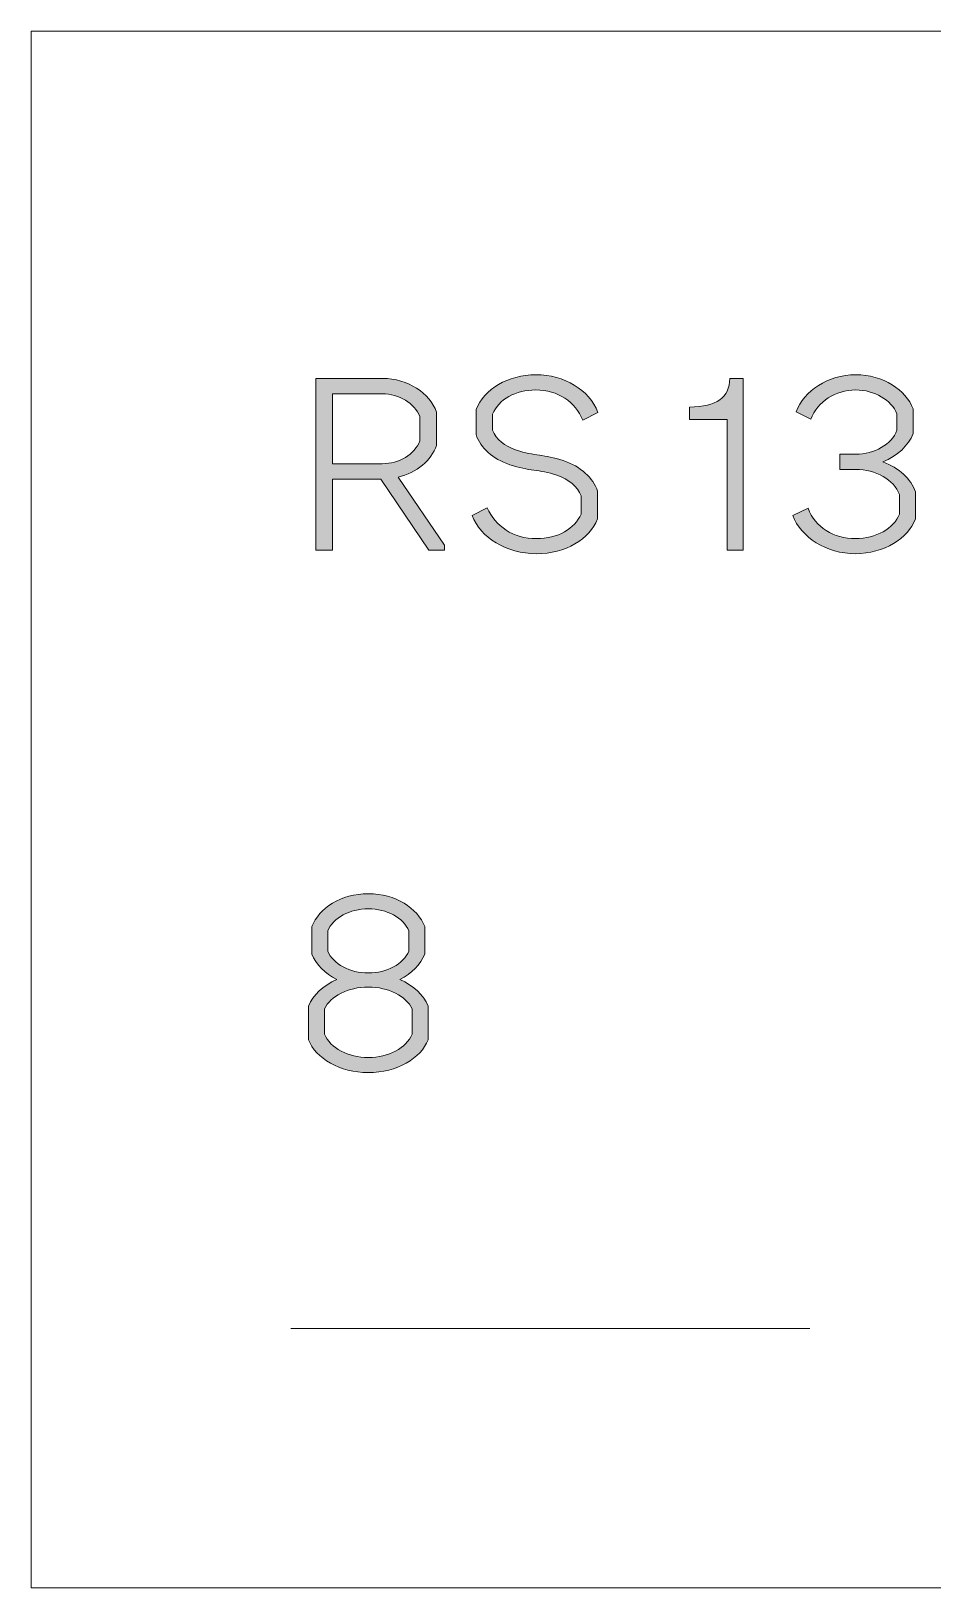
# Model space of a CAD drawing. Header units: inches. Extents: x 105 to 230, y -170 to -140.
# Drawn here: x 105 to 122.37, y -170 to -140 of the extents above; entities that cross this region are included whole.
import ezdxf

# ---------------------------------------------------------------- set-up
doc = ezdxf.new("R2010")
doc.units = ezdxf.units.IN
doc.header["$MEASUREMENT"] = 0
for name, color, linetype in [('CUT', 7, 'Continuous'), ('ENGRAVE', 7, 'Continuous'), ('TYPE', 7, 'Continuous')]:
    doc.layers.add(name, color=color, linetype=linetype)

# ---------------------------------------------------------------- blocks, each defined once
blk = doc.blocks.new('block 2')
at = {"layer": 'TYPE', "true_color": 0xffffff}
h = blk.add_hatch(color=7, dxfattribs=at)
h.dxf.hatch_style = 2
edge = h.paths.add_edge_path()
edge.add_spline(control_points=[(112.646, -158.787), (112.646, -158.787), (112.646, -159.438), (112.646, -159.438), (112.505, -159.794), (112.047, -160.07), (111.494, -160.07), (110.941, -160.07), (110.482, -159.794), (110.342, -159.438), (110.342, -159.438), (110.342, -158.787), (110.342, -158.787), (110.426, -158.576), (110.623, -158.394), (110.885, -158.277), (110.656, -158.164), (110.487, -157.986), (110.407, -157.785), (110.407, -157.785), (110.407, -157.256), (110.407, -157.256), (110.543, -156.9), (110.969, -156.623), (111.494, -156.623), (112.018, -156.623), (112.445, -156.9), (112.58, -157.256), (112.58, -157.256), (112.58, -157.785), (112.58, -157.785), (112.501, -157.986), (112.332, -158.164), (112.103, -158.277), (112.365, -158.394), (112.562, -158.576), (112.646, -158.787)], knot_values=[0, 0, 0, 0, 1, 1, 1, 2, 2, 2, 3, 3, 3, 4, 4, 4, 5, 5, 5, 6, 6, 6, 7, 7, 7, 8, 8, 8, 9, 9, 9, 10, 10, 10, 11, 11, 11, 12, 12, 12, 12], degree=3, periodic=1)
edge = h.paths.add_edge_path()
edge.add_spline(control_points=[(112.337, -158.843), (112.225, -158.595), (111.883, -158.422), (111.494, -158.422), (111.105, -158.422), (110.763, -158.595), (110.651, -158.843), (110.651, -158.843), (110.651, -159.33), (110.651, -159.33), (110.763, -159.597), (111.105, -159.78), (111.494, -159.78), (111.883, -159.78), (112.225, -159.597), (112.337, -159.33), (112.337, -159.33), (112.337, -158.843), (112.337, -158.843)], knot_values=[0, 0, 0, 0, 1, 1, 1, 2, 2, 2, 3, 3, 3, 4, 4, 4, 5, 5, 5, 6, 6, 6, 6], degree=3, periodic=1)
edge = h.paths.add_edge_path()
edge.add_spline(control_points=[(111.494, -158.15), (111.854, -158.15), (112.168, -157.977), (112.276, -157.729), (112.276, -157.729), (112.276, -157.34), (112.276, -157.34), (112.168, -157.087), (111.854, -156.914), (111.494, -156.914), (111.133, -156.914), (110.82, -157.087), (110.712, -157.34), (110.712, -157.34), (110.712, -157.729), (110.712, -157.729), (110.82, -157.977), (111.133, -158.15), (111.494, -158.15)], knot_values=[0, 0, 0, 0, 1, 1, 1, 2, 2, 2, 3, 3, 3, 4, 4, 4, 5, 5, 5, 6, 6, 6, 6], degree=3, periodic=1)
at = {"layer": 'TYPE', "lineweight": 0}
for points, knots in [([(112.646, -158.787), (112.646, -158.787), (112.646, -159.438), (112.646, -159.438), (112.505, -159.794), (112.047, -160.07), (111.494, -160.07), (110.941, -160.07), (110.482, -159.794), (110.342, -159.438), (110.342, -159.438), (110.342, -158.787), (110.342, -158.787), (110.426, -158.576), (110.623, -158.394), (110.885, -158.277), (110.656, -158.164), (110.487, -157.986), (110.407, -157.785), (110.407, -157.785), (110.407, -157.256), (110.407, -157.256), (110.543, -156.9), (110.969, -156.623), (111.494, -156.623), (112.018, -156.623), (112.445, -156.9), (112.58, -157.256), (112.58, -157.256), (112.58, -157.785), (112.58, -157.785), (112.501, -157.986), (112.332, -158.164), (112.103, -158.277), (112.365, -158.394), (112.562, -158.576), (112.646, -158.787)], [0, 0, 0, 0, 1, 1, 1, 2, 2, 2, 3, 3, 3, 4, 4, 4, 5, 5, 5, 6, 6, 6, 7, 7, 7, 8, 8, 8, 9, 9, 9, 10, 10, 10, 11, 11, 11, 12, 12, 12, 12]), ([(111.494, -158.15), (111.854, -158.15), (112.168, -157.977), (112.276, -157.729), (112.276, -157.729), (112.276, -157.34), (112.276, -157.34), (112.168, -157.087), (111.854, -156.914), (111.494, -156.914), (111.133, -156.914), (110.82, -157.087), (110.712, -157.34), (110.712, -157.34), (110.712, -157.729), (110.712, -157.729), (110.82, -157.977), (111.133, -158.15), (111.494, -158.15)], [0, 0, 0, 0, 1, 1, 1, 2, 2, 2, 3, 3, 3, 4, 4, 4, 5, 5, 5, 6, 6, 6, 6]), ([(112.337, -158.843), (112.225, -158.595), (111.883, -158.422), (111.494, -158.422), (111.105, -158.422), (110.763, -158.595), (110.651, -158.843), (110.651, -158.843), (110.651, -159.33), (110.651, -159.33), (110.763, -159.597), (111.105, -159.78), (111.494, -159.78), (111.883, -159.78), (112.225, -159.597), (112.337, -159.33), (112.337, -159.33), (112.337, -158.843), (112.337, -158.843)], [0, 0, 0, 0, 1, 1, 1, 2, 2, 2, 3, 3, 3, 4, 4, 4, 5, 5, 5, 6, 6, 6, 6])]:
    blk.add_open_spline(points, degree=3, knots=knots, dxfattribs=at)
blk = doc.blocks.new('block 3')
at = {"layer": 'TYPE', "true_color": 0xffffff}
h = blk.add_hatch(color=7, dxfattribs=at)
h.dxf.hatch_style = 2
edge = h.paths.add_edge_path()
edge.add_spline(control_points=[(112.96, -149.906), (112.96, -149.906), (112.96, -150), (112.96, -150), (112.96, -150), (112.66, -150), (112.66, -150), (112.66, -150), (111.738, -148.632), (111.738, -148.632), (111.738, -148.632), (110.801, -148.632), (110.801, -148.632), (110.801, -148.632), (110.801, -150), (110.801, -150), (110.801, -150), (110.482, -150), (110.482, -150), (110.482, -150), (110.482, -146.694), (110.482, -146.694), (110.482, -146.694), (111.77, -146.694), (111.77, -146.694), (112.257, -146.694), (112.683, -146.979), (112.805, -147.34), (112.805, -147.34), (112.805, -147.986), (112.805, -147.986), (112.712, -148.272), (112.426, -148.506), (112.07, -148.595), (112.07, -148.595), (112.96, -149.906), (112.96, -149.906)], knot_values=[0, 0, 0, 0, 1, 1, 1, 2, 2, 2, 3, 3, 3, 4, 4, 4, 5, 5, 5, 6, 6, 6, 7, 7, 7, 8, 8, 8, 9, 9, 9, 10, 10, 10, 11, 11, 11, 12, 12, 12, 12], degree=3, periodic=1)
edge = h.paths.add_edge_path()
edge.add_spline(control_points=[(110.801, -148.337), (110.801, -148.337), (111.761, -148.337), (111.761, -148.337), (112.089, -148.337), (112.388, -148.155), (112.487, -147.897), (112.487, -147.897), (112.487, -147.429), (112.487, -147.429), (112.388, -147.171), (112.089, -146.989), (111.761, -146.989), (111.761, -146.989), (110.801, -146.989), (110.801, -146.989), (110.801, -146.989), (110.801, -148.337), (110.801, -148.337)], knot_values=[0, 0, 0, 0, 1, 1, 1, 2, 2, 2, 3, 3, 3, 4, 4, 4, 5, 5, 5, 6, 6, 6, 6], degree=3, periodic=1)
h = blk.add_hatch(color=7, dxfattribs=at)
h.dxf.hatch_style = 2
edge = h.paths.add_edge_path()
edge.add_spline(control_points=[(113.494, -149.335), (113.494, -149.335), (113.784, -149.185), (113.784, -149.185), (113.939, -149.541), (114.281, -149.78), (114.735, -149.78), (115.143, -149.78), (115.475, -149.588), (115.592, -149.307), (115.592, -149.307), (115.592, -148.956), (115.592, -148.956), (115.517, -148.773), (115.363, -148.637), (115.124, -148.558), (114.777, -148.441), (114.595, -148.483), (114.22, -148.356), (113.887, -148.244), (113.658, -148.033), (113.569, -147.775), (113.569, -147.775), (113.569, -147.293), (113.569, -147.293), (113.724, -146.895), (114.187, -146.623), (114.721, -146.623), (115.269, -146.623), (115.751, -146.909), (115.915, -147.349), (115.915, -147.349), (115.625, -147.495), (115.625, -147.495), (115.484, -147.148), (115.152, -146.914), (114.717, -146.914), (114.332, -146.914), (114.005, -147.096), (113.887, -147.382), (113.887, -147.382), (113.887, -147.691), (113.887, -147.691), (113.962, -147.874), (114.112, -147.996), (114.347, -148.075), (114.693, -148.192), (114.876, -148.15), (115.25, -148.277), (115.587, -148.389), (115.822, -148.609), (115.911, -148.867), (115.911, -148.867), (115.911, -149.401), (115.911, -149.401), (115.761, -149.789), (115.288, -150.07), (114.735, -150.07), (114.15, -150.07), (113.653, -149.756), (113.494, -149.335)], knot_values=[0, 0, 0, 0, 1, 1, 1, 2, 2, 2, 3, 3, 3, 4, 4, 4, 5, 5, 5, 6, 6, 6, 7, 7, 7, 8, 8, 8, 9, 9, 9, 10, 10, 10, 11, 11, 11, 12, 12, 12, 13, 13, 13, 14, 14, 14, 15, 15, 15, 16, 16, 16, 17, 17, 17, 18, 18, 18, 19, 19, 19, 20, 20, 20, 20], degree=3, periodic=1)
h = blk.add_hatch(color=7, dxfattribs=at)
h.dxf.hatch_style = 2
edge = h.paths.add_edge_path()
edge.add_spline(control_points=[(118.712, -146.694), (118.712, -146.694), (118.712, -150), (118.712, -150), (118.712, -150), (118.403, -150), (118.403, -150), (118.403, -150), (118.403, -147.485), (118.403, -147.485), (118.403, -147.485), (117.682, -147.485), (117.682, -147.485), (117.682, -147.485), (117.682, -147.246), (117.682, -147.246), (118.211, -147.237), (118.445, -147.064), (118.459, -146.694), (118.459, -146.694), (118.712, -146.694), (118.712, -146.694)], knot_values=[0, 0, 0, 0, 1, 1, 1, 2, 2, 2, 3, 3, 3, 4, 4, 4, 5, 5, 5, 6, 6, 6, 7, 7, 7, 7], degree=3, periodic=1)
h = blk.add_hatch(color=7, dxfattribs=at)
h.dxf.hatch_style = 2
edge = h.paths.add_edge_path()
edge.add_spline(control_points=[(122.032, -148.876), (122.032, -148.876), (122.032, -149.401), (122.032, -149.401), (121.892, -149.775), (121.428, -150.07), (120.876, -150.07), (120.318, -150.07), (119.822, -149.752), (119.672, -149.335), (119.672, -149.335), (119.963, -149.195), (119.963, -149.195), (120.103, -149.56), (120.454, -149.78), (120.876, -149.78), (121.274, -149.78), (121.616, -149.583), (121.723, -149.307), (121.723, -149.307), (121.723, -148.932), (121.723, -148.932), (121.62, -148.642), (121.269, -148.445), (120.88, -148.445), (120.88, -148.445), (120.576, -148.445), (120.576, -148.445), (120.576, -148.445), (120.576, -148.155), (120.576, -148.155), (120.576, -148.155), (120.88, -148.155), (120.88, -148.155), (121.246, -148.155), (121.569, -147.968), (121.676, -147.691), (121.676, -147.691), (121.676, -147.377), (121.676, -147.377), (121.569, -147.11), (121.246, -146.914), (120.88, -146.914), (120.492, -146.914), (120.15, -147.138), (120.019, -147.48), (120.019, -147.48), (119.733, -147.335), (119.733, -147.335), (119.883, -146.932), (120.351, -146.623), (120.88, -146.623), (121.41, -146.623), (121.85, -146.914), (121.986, -147.279), (121.986, -147.279), (121.986, -147.757), (121.986, -147.757), (121.897, -147.986), (121.686, -148.188), (121.405, -148.3), (121.714, -148.417), (121.948, -148.632), (122.032, -148.876)], knot_values=[0, 0, 0, 0, 1, 1, 1, 2, 2, 2, 3, 3, 3, 4, 4, 4, 5, 5, 5, 6, 6, 6, 7, 7, 7, 8, 8, 8, 9, 9, 9, 10, 10, 10, 11, 11, 11, 12, 12, 12, 13, 13, 13, 14, 14, 14, 15, 15, 15, 16, 16, 16, 17, 17, 17, 18, 18, 18, 19, 19, 19, 20, 20, 20, 21, 21, 21, 21], degree=3, periodic=1)
at = {"layer": 'TYPE', "lineweight": 0}
for points, knots in [([(112.96, -149.906), (112.96, -149.906), (112.96, -150), (112.96, -150), (112.96, -150), (112.66, -150), (112.66, -150), (112.66, -150), (111.738, -148.632), (111.738, -148.632), (111.738, -148.632), (110.801, -148.632), (110.801, -148.632), (110.801, -148.632), (110.801, -150), (110.801, -150), (110.801, -150), (110.482, -150), (110.482, -150), (110.482, -150), (110.482, -146.694), (110.482, -146.694), (110.482, -146.694), (111.77, -146.694), (111.77, -146.694), (112.257, -146.694), (112.683, -146.979), (112.805, -147.34), (112.805, -147.34), (112.805, -147.986), (112.805, -147.986), (112.712, -148.272), (112.426, -148.506), (112.07, -148.595), (112.07, -148.595), (112.96, -149.906), (112.96, -149.906)], [0, 0, 0, 0, 1, 1, 1, 2, 2, 2, 3, 3, 3, 4, 4, 4, 5, 5, 5, 6, 6, 6, 7, 7, 7, 8, 8, 8, 9, 9, 9, 10, 10, 10, 11, 11, 11, 12, 12, 12, 12]), ([(113.494, -149.335), (113.494, -149.335), (113.784, -149.185), (113.784, -149.185), (113.939, -149.541), (114.281, -149.78), (114.735, -149.78), (115.143, -149.78), (115.475, -149.588), (115.592, -149.307), (115.592, -149.307), (115.592, -148.956), (115.592, -148.956), (115.517, -148.773), (115.363, -148.637), (115.124, -148.558), (114.777, -148.441), (114.595, -148.483), (114.22, -148.356), (113.887, -148.244), (113.658, -148.033), (113.569, -147.775), (113.569, -147.775), (113.569, -147.293), (113.569, -147.293), (113.724, -146.895), (114.187, -146.623), (114.721, -146.623), (115.269, -146.623), (115.751, -146.909), (115.915, -147.349), (115.915, -147.349), (115.625, -147.495), (115.625, -147.495), (115.484, -147.148), (115.152, -146.914), (114.717, -146.914), (114.332, -146.914), (114.005, -147.096), (113.887, -147.382), (113.887, -147.382), (113.887, -147.691), (113.887, -147.691), (113.962, -147.874), (114.112, -147.996), (114.347, -148.075), (114.693, -148.192), (114.876, -148.15), (115.25, -148.277), (115.587, -148.389), (115.822, -148.609), (115.911, -148.867), (115.911, -148.867), (115.911, -149.401), (115.911, -149.401), (115.761, -149.789), (115.288, -150.07), (114.735, -150.07), (114.15, -150.07), (113.653, -149.756), (113.494, -149.335)], [0, 0, 0, 0, 1, 1, 1, 2, 2, 2, 3, 3, 3, 4, 4, 4, 5, 5, 5, 6, 6, 6, 7, 7, 7, 8, 8, 8, 9, 9, 9, 10, 10, 10, 11, 11, 11, 12, 12, 12, 13, 13, 13, 14, 14, 14, 15, 15, 15, 16, 16, 16, 17, 17, 17, 18, 18, 18, 19, 19, 19, 20, 20, 20, 20]), ([(118.712, -146.694), (118.712, -146.694), (118.712, -150), (118.712, -150), (118.712, -150), (118.403, -150), (118.403, -150), (118.403, -150), (118.403, -147.485), (118.403, -147.485), (118.403, -147.485), (117.682, -147.485), (117.682, -147.485), (117.682, -147.485), (117.682, -147.246), (117.682, -147.246), (118.211, -147.237), (118.445, -147.064), (118.459, -146.694), (118.459, -146.694), (118.712, -146.694), (118.712, -146.694)], [0, 0, 0, 0, 1, 1, 1, 2, 2, 2, 3, 3, 3, 4, 4, 4, 5, 5, 5, 6, 6, 6, 7, 7, 7, 7]), ([(122.032, -148.876), (122.032, -148.876), (122.032, -149.401), (122.032, -149.401), (121.892, -149.775), (121.428, -150.07), (120.876, -150.07), (120.318, -150.07), (119.822, -149.752), (119.672, -149.335), (119.672, -149.335), (119.963, -149.195), (119.963, -149.195), (120.103, -149.56), (120.454, -149.78), (120.876, -149.78), (121.274, -149.78), (121.616, -149.583), (121.723, -149.307), (121.723, -149.307), (121.723, -148.932), (121.723, -148.932), (121.62, -148.642), (121.269, -148.445), (120.88, -148.445), (120.88, -148.445), (120.576, -148.445), (120.576, -148.445), (120.576, -148.445), (120.576, -148.155), (120.576, -148.155), (120.576, -148.155), (120.88, -148.155), (120.88, -148.155), (121.246, -148.155), (121.569, -147.968), (121.676, -147.691), (121.676, -147.691), (121.676, -147.377), (121.676, -147.377), (121.569, -147.11), (121.246, -146.914), (120.88, -146.914), (120.492, -146.914), (120.15, -147.138), (120.019, -147.48), (120.019, -147.48), (119.733, -147.335), (119.733, -147.335), (119.883, -146.932), (120.351, -146.623), (120.88, -146.623), (121.41, -146.623), (121.85, -146.914), (121.986, -147.279), (121.986, -147.279), (121.986, -147.757), (121.986, -147.757), (121.897, -147.986), (121.686, -148.188), (121.405, -148.3), (121.714, -148.417), (121.948, -148.632), (122.032, -148.876)], [0, 0, 0, 0, 1, 1, 1, 2, 2, 2, 3, 3, 3, 4, 4, 4, 5, 5, 5, 6, 6, 6, 7, 7, 7, 8, 8, 8, 9, 9, 9, 10, 10, 10, 11, 11, 11, 12, 12, 12, 13, 13, 13, 14, 14, 14, 15, 15, 15, 16, 16, 16, 17, 17, 17, 18, 18, 18, 19, 19, 19, 20, 20, 20, 21, 21, 21, 21]), ([(110.801, -148.337), (110.801, -148.337), (111.761, -148.337), (111.761, -148.337), (112.089, -148.337), (112.388, -148.155), (112.487, -147.897), (112.487, -147.897), (112.487, -147.429), (112.487, -147.429), (112.388, -147.171), (112.089, -146.989), (111.761, -146.989), (111.761, -146.989), (110.801, -146.989), (110.801, -146.989), (110.801, -146.989), (110.801, -148.337), (110.801, -148.337)], [0, 0, 0, 0, 1, 1, 1, 2, 2, 2, 3, 3, 3, 4, 4, 4, 5, 5, 5, 6, 6, 6, 6])]:
    blk.add_open_spline(points, degree=3, knots=knots, dxfattribs=at)
blk = doc.blocks.new('block 13')
at = {"layer": 'ENGRAVE', "true_color": 0xffffff}
h = blk.add_hatch(color=7, dxfattribs=at)
h.dxf.hatch_style = 2
edge = h.paths.add_edge_path()
edge.add_spline(control_points=[(112.646, -158.787), (112.646, -158.787), (112.646, -159.438), (112.646, -159.438), (112.505, -159.794), (112.047, -160.07), (111.494, -160.07), (110.941, -160.07), (110.482, -159.794), (110.342, -159.438), (110.342, -159.438), (110.342, -158.787), (110.342, -158.787), (110.426, -158.576), (110.623, -158.394), (110.885, -158.277), (110.656, -158.164), (110.487, -157.986), (110.407, -157.785), (110.407, -157.785), (110.407, -157.256), (110.407, -157.256), (110.543, -156.9), (110.969, -156.623), (111.494, -156.623), (112.018, -156.623), (112.445, -156.9), (112.58, -157.256), (112.58, -157.256), (112.58, -157.785), (112.58, -157.785), (112.501, -157.986), (112.332, -158.164), (112.103, -158.277), (112.365, -158.394), (112.562, -158.576), (112.646, -158.787)], knot_values=[0, 0, 0, 0, 1, 1, 1, 2, 2, 2, 3, 3, 3, 4, 4, 4, 5, 5, 5, 6, 6, 6, 7, 7, 7, 8, 8, 8, 9, 9, 9, 10, 10, 10, 11, 11, 11, 12, 12, 12, 12], degree=3, periodic=1)
edge = h.paths.add_edge_path()
edge.add_spline(control_points=[(112.337, -158.843), (112.225, -158.595), (111.883, -158.422), (111.494, -158.422), (111.105, -158.422), (110.763, -158.595), (110.651, -158.843), (110.651, -158.843), (110.651, -159.33), (110.651, -159.33), (110.763, -159.597), (111.105, -159.78), (111.494, -159.78), (111.883, -159.78), (112.225, -159.597), (112.337, -159.33), (112.337, -159.33), (112.337, -158.843), (112.337, -158.843)], knot_values=[0, 0, 0, 0, 1, 1, 1, 2, 2, 2, 3, 3, 3, 4, 4, 4, 5, 5, 5, 6, 6, 6, 6], degree=3, periodic=1)
edge = h.paths.add_edge_path()
edge.add_spline(control_points=[(111.494, -158.15), (111.854, -158.15), (112.168, -157.977), (112.276, -157.729), (112.276, -157.729), (112.276, -157.34), (112.276, -157.34), (112.168, -157.087), (111.854, -156.914), (111.494, -156.914), (111.133, -156.914), (110.82, -157.087), (110.712, -157.34), (110.712, -157.34), (110.712, -157.729), (110.712, -157.729), (110.82, -157.977), (111.133, -158.15), (111.494, -158.15)], knot_values=[0, 0, 0, 0, 1, 1, 1, 2, 2, 2, 3, 3, 3, 4, 4, 4, 5, 5, 5, 6, 6, 6, 6], degree=3, periodic=1)
at = {"layer": 'ENGRAVE', "lineweight": 0}
for points, knots in [([(112.646, -158.787), (112.646, -158.787), (112.646, -159.438), (112.646, -159.438), (112.505, -159.794), (112.047, -160.07), (111.494, -160.07), (110.941, -160.07), (110.482, -159.794), (110.342, -159.438), (110.342, -159.438), (110.342, -158.787), (110.342, -158.787), (110.426, -158.576), (110.623, -158.394), (110.885, -158.277), (110.656, -158.164), (110.487, -157.986), (110.407, -157.785), (110.407, -157.785), (110.407, -157.256), (110.407, -157.256), (110.543, -156.9), (110.969, -156.623), (111.494, -156.623), (112.018, -156.623), (112.445, -156.9), (112.58, -157.256), (112.58, -157.256), (112.58, -157.785), (112.58, -157.785), (112.501, -157.986), (112.332, -158.164), (112.103, -158.277), (112.365, -158.394), (112.562, -158.576), (112.646, -158.787)], [0, 0, 0, 0, 1, 1, 1, 2, 2, 2, 3, 3, 3, 4, 4, 4, 5, 5, 5, 6, 6, 6, 7, 7, 7, 8, 8, 8, 9, 9, 9, 10, 10, 10, 11, 11, 11, 12, 12, 12, 12]), ([(111.494, -158.15), (111.854, -158.15), (112.168, -157.977), (112.276, -157.729), (112.276, -157.729), (112.276, -157.34), (112.276, -157.34), (112.168, -157.087), (111.854, -156.914), (111.494, -156.914), (111.133, -156.914), (110.82, -157.087), (110.712, -157.34), (110.712, -157.34), (110.712, -157.729), (110.712, -157.729), (110.82, -157.977), (111.133, -158.15), (111.494, -158.15)], [0, 0, 0, 0, 1, 1, 1, 2, 2, 2, 3, 3, 3, 4, 4, 4, 5, 5, 5, 6, 6, 6, 6]), ([(112.337, -158.843), (112.225, -158.595), (111.883, -158.422), (111.494, -158.422), (111.105, -158.422), (110.763, -158.595), (110.651, -158.843), (110.651, -158.843), (110.651, -159.33), (110.651, -159.33), (110.763, -159.597), (111.105, -159.78), (111.494, -159.78), (111.883, -159.78), (112.225, -159.597), (112.337, -159.33), (112.337, -159.33), (112.337, -158.843), (112.337, -158.843)], [0, 0, 0, 0, 1, 1, 1, 2, 2, 2, 3, 3, 3, 4, 4, 4, 5, 5, 5, 6, 6, 6, 6])]:
    blk.add_open_spline(points, degree=3, knots=knots, dxfattribs=at)
blk = doc.blocks.new('block 14')
at = {"layer": 'ENGRAVE', "true_color": 0xffffff}
h = blk.add_hatch(color=7, dxfattribs=at)
h.dxf.hatch_style = 2
edge = h.paths.add_edge_path()
edge.add_spline(control_points=[(112.96, -149.906), (112.96, -149.906), (112.96, -150), (112.96, -150), (112.96, -150), (112.66, -150), (112.66, -150), (112.66, -150), (111.738, -148.632), (111.738, -148.632), (111.738, -148.632), (110.801, -148.632), (110.801, -148.632), (110.801, -148.632), (110.801, -150), (110.801, -150), (110.801, -150), (110.482, -150), (110.482, -150), (110.482, -150), (110.482, -146.694), (110.482, -146.694), (110.482, -146.694), (111.77, -146.694), (111.77, -146.694), (112.257, -146.694), (112.683, -146.979), (112.805, -147.34), (112.805, -147.34), (112.805, -147.986), (112.805, -147.986), (112.712, -148.272), (112.426, -148.506), (112.07, -148.595), (112.07, -148.595), (112.96, -149.906), (112.96, -149.906)], knot_values=[0, 0, 0, 0, 1, 1, 1, 2, 2, 2, 3, 3, 3, 4, 4, 4, 5, 5, 5, 6, 6, 6, 7, 7, 7, 8, 8, 8, 9, 9, 9, 10, 10, 10, 11, 11, 11, 12, 12, 12, 12], degree=3, periodic=1)
edge = h.paths.add_edge_path()
edge.add_spline(control_points=[(110.801, -148.337), (110.801, -148.337), (111.761, -148.337), (111.761, -148.337), (112.089, -148.337), (112.388, -148.155), (112.487, -147.897), (112.487, -147.897), (112.487, -147.429), (112.487, -147.429), (112.388, -147.171), (112.089, -146.989), (111.761, -146.989), (111.761, -146.989), (110.801, -146.989), (110.801, -146.989), (110.801, -146.989), (110.801, -148.337), (110.801, -148.337)], knot_values=[0, 0, 0, 0, 1, 1, 1, 2, 2, 2, 3, 3, 3, 4, 4, 4, 5, 5, 5, 6, 6, 6, 6], degree=3, periodic=1)
h = blk.add_hatch(color=7, dxfattribs=at)
h.dxf.hatch_style = 2
edge = h.paths.add_edge_path()
edge.add_spline(control_points=[(113.494, -149.335), (113.494, -149.335), (113.784, -149.185), (113.784, -149.185), (113.939, -149.541), (114.281, -149.78), (114.735, -149.78), (115.143, -149.78), (115.475, -149.588), (115.592, -149.307), (115.592, -149.307), (115.592, -148.956), (115.592, -148.956), (115.517, -148.773), (115.363, -148.637), (115.124, -148.558), (114.777, -148.441), (114.595, -148.483), (114.22, -148.356), (113.887, -148.244), (113.658, -148.033), (113.569, -147.775), (113.569, -147.775), (113.569, -147.293), (113.569, -147.293), (113.724, -146.895), (114.187, -146.623), (114.721, -146.623), (115.269, -146.623), (115.751, -146.909), (115.915, -147.349), (115.915, -147.349), (115.625, -147.495), (115.625, -147.495), (115.484, -147.148), (115.152, -146.914), (114.717, -146.914), (114.332, -146.914), (114.005, -147.096), (113.887, -147.382), (113.887, -147.382), (113.887, -147.691), (113.887, -147.691), (113.962, -147.874), (114.112, -147.996), (114.347, -148.075), (114.693, -148.192), (114.876, -148.15), (115.25, -148.277), (115.587, -148.389), (115.822, -148.609), (115.911, -148.867), (115.911, -148.867), (115.911, -149.401), (115.911, -149.401), (115.761, -149.789), (115.288, -150.07), (114.735, -150.07), (114.15, -150.07), (113.653, -149.756), (113.494, -149.335)], knot_values=[0, 0, 0, 0, 1, 1, 1, 2, 2, 2, 3, 3, 3, 4, 4, 4, 5, 5, 5, 6, 6, 6, 7, 7, 7, 8, 8, 8, 9, 9, 9, 10, 10, 10, 11, 11, 11, 12, 12, 12, 13, 13, 13, 14, 14, 14, 15, 15, 15, 16, 16, 16, 17, 17, 17, 18, 18, 18, 19, 19, 19, 20, 20, 20, 20], degree=3, periodic=1)
h = blk.add_hatch(color=7, dxfattribs=at)
h.dxf.hatch_style = 2
edge = h.paths.add_edge_path()
edge.add_spline(control_points=[(118.712, -146.694), (118.712, -146.694), (118.712, -150), (118.712, -150), (118.712, -150), (118.403, -150), (118.403, -150), (118.403, -150), (118.403, -147.485), (118.403, -147.485), (118.403, -147.485), (117.682, -147.485), (117.682, -147.485), (117.682, -147.485), (117.682, -147.246), (117.682, -147.246), (118.211, -147.237), (118.445, -147.064), (118.459, -146.694), (118.459, -146.694), (118.712, -146.694), (118.712, -146.694)], knot_values=[0, 0, 0, 0, 1, 1, 1, 2, 2, 2, 3, 3, 3, 4, 4, 4, 5, 5, 5, 6, 6, 6, 7, 7, 7, 7], degree=3, periodic=1)
h = blk.add_hatch(color=7, dxfattribs=at)
h.dxf.hatch_style = 2
edge = h.paths.add_edge_path()
edge.add_spline(control_points=[(122.032, -148.876), (122.032, -148.876), (122.032, -149.401), (122.032, -149.401), (121.892, -149.775), (121.428, -150.07), (120.876, -150.07), (120.318, -150.07), (119.822, -149.752), (119.672, -149.335), (119.672, -149.335), (119.963, -149.195), (119.963, -149.195), (120.103, -149.56), (120.454, -149.78), (120.876, -149.78), (121.274, -149.78), (121.616, -149.583), (121.723, -149.307), (121.723, -149.307), (121.723, -148.932), (121.723, -148.932), (121.62, -148.642), (121.269, -148.445), (120.88, -148.445), (120.88, -148.445), (120.576, -148.445), (120.576, -148.445), (120.576, -148.445), (120.576, -148.155), (120.576, -148.155), (120.576, -148.155), (120.88, -148.155), (120.88, -148.155), (121.246, -148.155), (121.569, -147.968), (121.676, -147.691), (121.676, -147.691), (121.676, -147.377), (121.676, -147.377), (121.569, -147.11), (121.246, -146.914), (120.88, -146.914), (120.492, -146.914), (120.15, -147.138), (120.019, -147.48), (120.019, -147.48), (119.733, -147.335), (119.733, -147.335), (119.883, -146.932), (120.351, -146.623), (120.88, -146.623), (121.41, -146.623), (121.85, -146.914), (121.986, -147.279), (121.986, -147.279), (121.986, -147.757), (121.986, -147.757), (121.897, -147.986), (121.686, -148.188), (121.405, -148.3), (121.714, -148.417), (121.948, -148.632), (122.032, -148.876)], knot_values=[0, 0, 0, 0, 1, 1, 1, 2, 2, 2, 3, 3, 3, 4, 4, 4, 5, 5, 5, 6, 6, 6, 7, 7, 7, 8, 8, 8, 9, 9, 9, 10, 10, 10, 11, 11, 11, 12, 12, 12, 13, 13, 13, 14, 14, 14, 15, 15, 15, 16, 16, 16, 17, 17, 17, 18, 18, 18, 19, 19, 19, 20, 20, 20, 21, 21, 21, 21], degree=3, periodic=1)
at = {"layer": 'ENGRAVE', "lineweight": 0}
for points, knots in [([(112.96, -149.906), (112.96, -149.906), (112.96, -150), (112.96, -150), (112.96, -150), (112.66, -150), (112.66, -150), (112.66, -150), (111.738, -148.632), (111.738, -148.632), (111.738, -148.632), (110.801, -148.632), (110.801, -148.632), (110.801, -148.632), (110.801, -150), (110.801, -150), (110.801, -150), (110.482, -150), (110.482, -150), (110.482, -150), (110.482, -146.694), (110.482, -146.694), (110.482, -146.694), (111.77, -146.694), (111.77, -146.694), (112.257, -146.694), (112.683, -146.979), (112.805, -147.34), (112.805, -147.34), (112.805, -147.986), (112.805, -147.986), (112.712, -148.272), (112.426, -148.506), (112.07, -148.595), (112.07, -148.595), (112.96, -149.906), (112.96, -149.906)], [0, 0, 0, 0, 1, 1, 1, 2, 2, 2, 3, 3, 3, 4, 4, 4, 5, 5, 5, 6, 6, 6, 7, 7, 7, 8, 8, 8, 9, 9, 9, 10, 10, 10, 11, 11, 11, 12, 12, 12, 12]), ([(113.494, -149.335), (113.494, -149.335), (113.784, -149.185), (113.784, -149.185), (113.939, -149.541), (114.281, -149.78), (114.735, -149.78), (115.143, -149.78), (115.475, -149.588), (115.592, -149.307), (115.592, -149.307), (115.592, -148.956), (115.592, -148.956), (115.517, -148.773), (115.363, -148.637), (115.124, -148.558), (114.777, -148.441), (114.595, -148.483), (114.22, -148.356), (113.887, -148.244), (113.658, -148.033), (113.569, -147.775), (113.569, -147.775), (113.569, -147.293), (113.569, -147.293), (113.724, -146.895), (114.187, -146.623), (114.721, -146.623), (115.269, -146.623), (115.751, -146.909), (115.915, -147.349), (115.915, -147.349), (115.625, -147.495), (115.625, -147.495), (115.484, -147.148), (115.152, -146.914), (114.717, -146.914), (114.332, -146.914), (114.005, -147.096), (113.887, -147.382), (113.887, -147.382), (113.887, -147.691), (113.887, -147.691), (113.962, -147.874), (114.112, -147.996), (114.347, -148.075), (114.693, -148.192), (114.876, -148.15), (115.25, -148.277), (115.587, -148.389), (115.822, -148.609), (115.911, -148.867), (115.911, -148.867), (115.911, -149.401), (115.911, -149.401), (115.761, -149.789), (115.288, -150.07), (114.735, -150.07), (114.15, -150.07), (113.653, -149.756), (113.494, -149.335)], [0, 0, 0, 0, 1, 1, 1, 2, 2, 2, 3, 3, 3, 4, 4, 4, 5, 5, 5, 6, 6, 6, 7, 7, 7, 8, 8, 8, 9, 9, 9, 10, 10, 10, 11, 11, 11, 12, 12, 12, 13, 13, 13, 14, 14, 14, 15, 15, 15, 16, 16, 16, 17, 17, 17, 18, 18, 18, 19, 19, 19, 20, 20, 20, 20]), ([(118.712, -146.694), (118.712, -146.694), (118.712, -150), (118.712, -150), (118.712, -150), (118.403, -150), (118.403, -150), (118.403, -150), (118.403, -147.485), (118.403, -147.485), (118.403, -147.485), (117.682, -147.485), (117.682, -147.485), (117.682, -147.485), (117.682, -147.246), (117.682, -147.246), (118.211, -147.237), (118.445, -147.064), (118.459, -146.694), (118.459, -146.694), (118.712, -146.694), (118.712, -146.694)], [0, 0, 0, 0, 1, 1, 1, 2, 2, 2, 3, 3, 3, 4, 4, 4, 5, 5, 5, 6, 6, 6, 7, 7, 7, 7]), ([(122.032, -148.876), (122.032, -148.876), (122.032, -149.401), (122.032, -149.401), (121.892, -149.775), (121.428, -150.07), (120.876, -150.07), (120.318, -150.07), (119.822, -149.752), (119.672, -149.335), (119.672, -149.335), (119.963, -149.195), (119.963, -149.195), (120.103, -149.56), (120.454, -149.78), (120.876, -149.78), (121.274, -149.78), (121.616, -149.583), (121.723, -149.307), (121.723, -149.307), (121.723, -148.932), (121.723, -148.932), (121.62, -148.642), (121.269, -148.445), (120.88, -148.445), (120.88, -148.445), (120.576, -148.445), (120.576, -148.445), (120.576, -148.445), (120.576, -148.155), (120.576, -148.155), (120.576, -148.155), (120.88, -148.155), (120.88, -148.155), (121.246, -148.155), (121.569, -147.968), (121.676, -147.691), (121.676, -147.691), (121.676, -147.377), (121.676, -147.377), (121.569, -147.11), (121.246, -146.914), (120.88, -146.914), (120.492, -146.914), (120.15, -147.138), (120.019, -147.48), (120.019, -147.48), (119.733, -147.335), (119.733, -147.335), (119.883, -146.932), (120.351, -146.623), (120.88, -146.623), (121.41, -146.623), (121.85, -146.914), (121.986, -147.279), (121.986, -147.279), (121.986, -147.757), (121.986, -147.757), (121.897, -147.986), (121.686, -148.188), (121.405, -148.3), (121.714, -148.417), (121.948, -148.632), (122.032, -148.876)], [0, 0, 0, 0, 1, 1, 1, 2, 2, 2, 3, 3, 3, 4, 4, 4, 5, 5, 5, 6, 6, 6, 7, 7, 7, 8, 8, 8, 9, 9, 9, 10, 10, 10, 11, 11, 11, 12, 12, 12, 13, 13, 13, 14, 14, 14, 15, 15, 15, 16, 16, 16, 17, 17, 17, 18, 18, 18, 19, 19, 19, 20, 20, 20, 21, 21, 21, 21]), ([(110.801, -148.337), (110.801, -148.337), (111.761, -148.337), (111.761, -148.337), (112.089, -148.337), (112.388, -148.155), (112.487, -147.897), (112.487, -147.897), (112.487, -147.429), (112.487, -147.429), (112.388, -147.171), (112.089, -146.989), (111.761, -146.989), (111.761, -146.989), (110.801, -146.989), (110.801, -146.989), (110.801, -146.989), (110.801, -148.337), (110.801, -148.337)], [0, 0, 0, 0, 1, 1, 1, 2, 2, 2, 3, 3, 3, 4, 4, 4, 5, 5, 5, 6, 6, 6, 6])]:
    blk.add_open_spline(points, degree=3, knots=knots, dxfattribs=at)

msp = doc.modelspace()

# ---------------------------------------------------------------- linework, layer by layer
at = {"layer": 'CUT', "lineweight": 0}
msp.add_lwpolyline([(230, -170), (105, -170), (105, -140), (230, -140), (230, -170)], dxfattribs=at)
at = {"layer": 'CUT', "color": 1, "lineweight": 5, "true_color": 0xff0000}
msp.add_lwpolyline([(110, -165), (120, -165)], dxfattribs=at)

# ---------------------------------------------------------------- block references
at = {"layer": 'ENGRAVE'}
for name in ['block 14', 'block 13']:
    msp.add_blockref(name, (0, 0), dxfattribs=at)
at = {"layer": 'TYPE'}
for name in ['block 3', 'block 2']:
    msp.add_blockref(name, (0, 0), dxfattribs=at)

doc.saveas('drawing.dxf')
